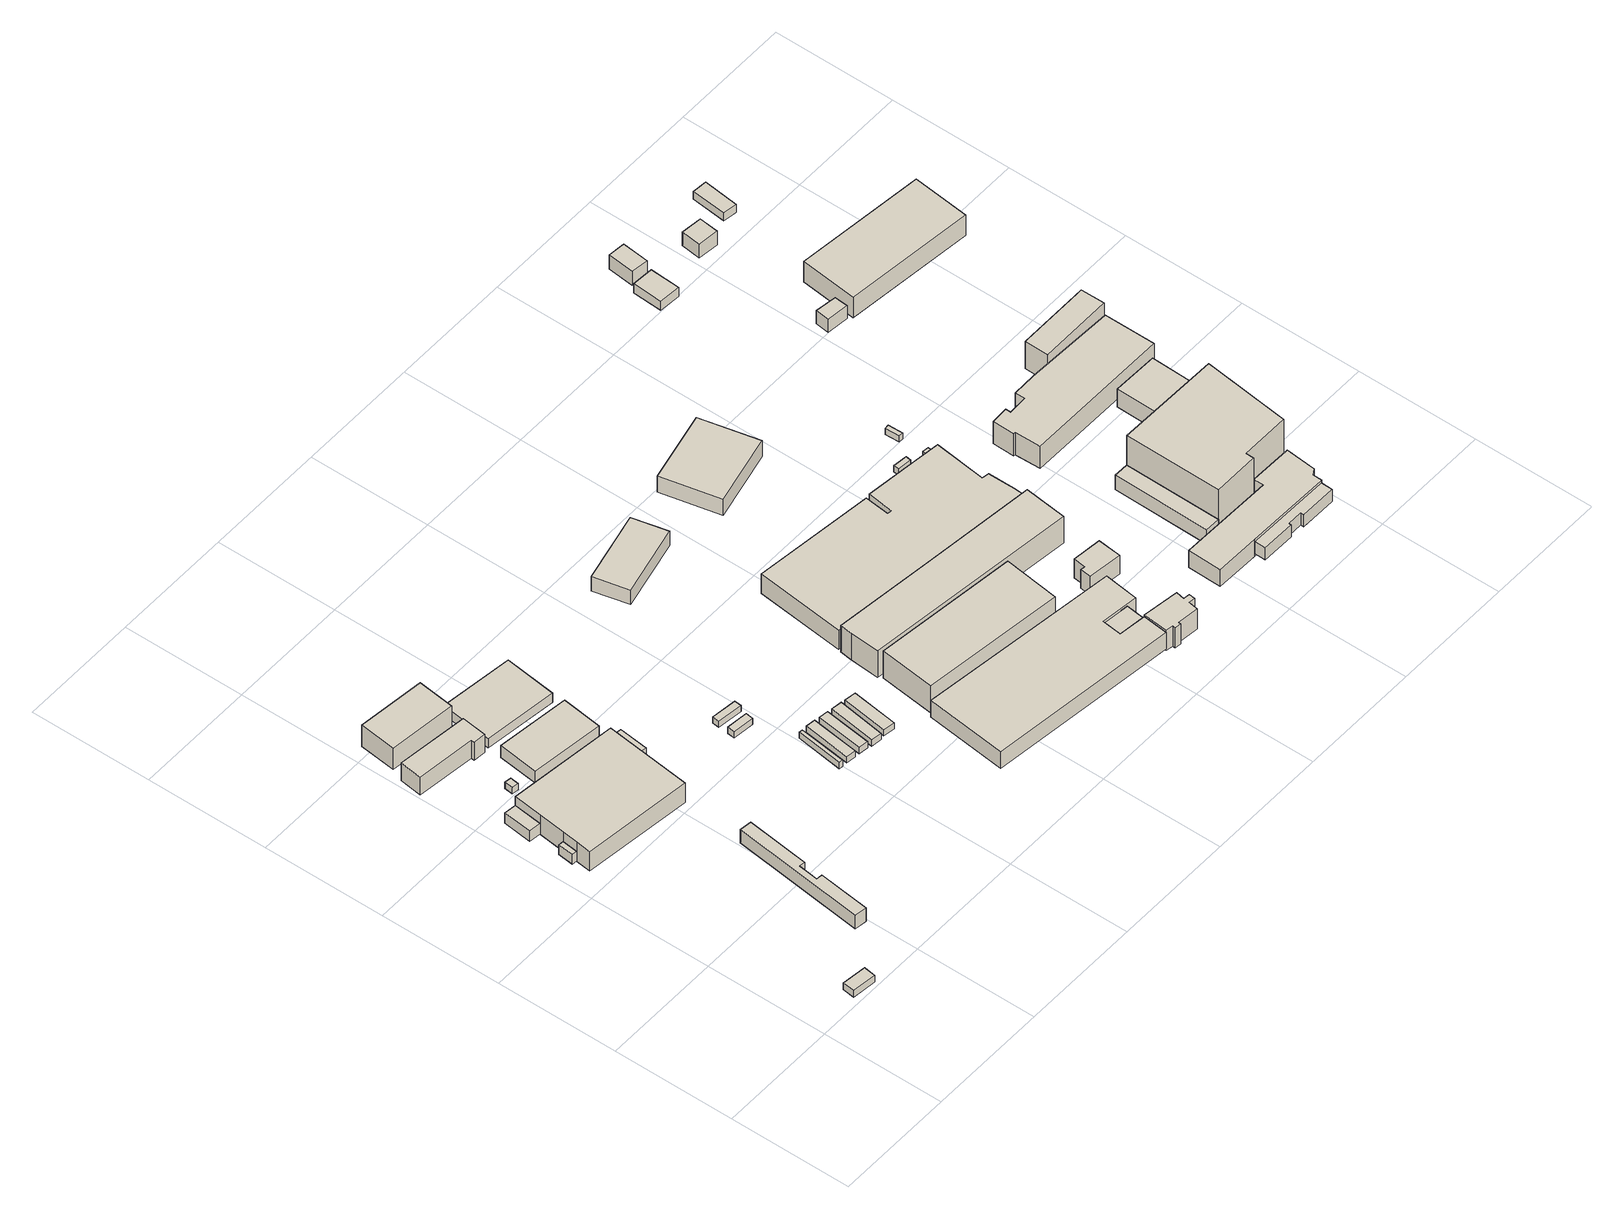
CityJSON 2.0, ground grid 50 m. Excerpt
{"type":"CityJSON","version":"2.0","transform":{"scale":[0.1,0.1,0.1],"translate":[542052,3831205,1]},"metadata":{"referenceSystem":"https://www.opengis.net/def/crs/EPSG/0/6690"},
"CityObjects":{
"building1":{"type":"Building","attributes":{"class":"3003","measuredHeight":3.3,"BuildingDetailAttribute.specifiedBuildingCoverageRate":0.6,"BuildingDetailAttribute.surveyYear":2017,"BuildingTsunamiRiskAttribute.description":"1","BuildingTsunamiRiskAttribute.rank":"2","BuildingTsunamiRiskAttribute.depth":0.62,"BuildingHighTideRiskAttribute.description":"1","BuildingHighTideRiskAttribute.rank":"3","BuildingHighTideRiskAttribute.depth":3.62,"BuildingIDAttribute.prefecture":"27","BuildingIDAttribute.city":"27125"},"geometry":[{"type":"Solid","lod":"1","boundaries":[[[[0,1,2,3]],[[2,4,5,3]],[[1,6,4,2]],[[0,7,6,1]],[[3,5,7,0]],[[4,6,7,5]]]]}]},
"building2":{"type":"Building","attributes":{"class":"3003","measuredHeight":4.8,"BuildingDetailAttribute.specifiedBuildingCoverageRate":0.6,"BuildingDetailAttribute.surveyYear":2017,"BuildingTsunamiRiskAttribute.description":"1","BuildingTsunamiRiskAttribute.rank":"2","BuildingTsunamiRiskAttribute.depth":0.53,"BuildingHighTideRiskAttribute.description":"1","BuildingHighTideRiskAttribute.rank":"3","BuildingHighTideRiskAttribute.depth":3.52,"BuildingIDAttribute.prefecture":"27","BuildingIDAttribute.city":"27125"},"geometry":[{"type":"Solid","lod":"1","boundaries":[[[[8,9,10,11]],[[10,12,13,11]],[[9,14,12,10]],[[8,15,14,9]],[[11,13,15,8]],[[12,14,15,13]]]]}]},
"building3":{"type":"Building","attributes":{"class":"3003","measuredHeight":5.1,"BuildingDetailAttribute.specifiedBuildingCoverageRate":0.6,"BuildingDetailAttribute.surveyYear":2017,"BuildingTsunamiRiskAttribute.description":"1","BuildingTsunamiRiskAttribute.rank":"1","BuildingTsunamiRiskAttribute.depth":0.38,"BuildingHighTideRiskAttribute.description":"1","BuildingHighTideRiskAttribute.rank":"3","BuildingHighTideRiskAttribute.depth":3.38,"BuildingIDAttribute.prefecture":"27","BuildingIDAttribute.city":"27125"},"geometry":[{"type":"Solid","lod":"1","boundaries":[[[[16,17,18,19]],[[18,20,21,19]],[[17,22,20,18]],[[16,23,22,17]],[[19,21,23,16]],[[20,22,23,21]]]]}]},
"building4":{"type":"Building","attributes":{"class":"3003","measuredHeight":6.6,"BuildingDetailAttribute.specifiedBuildingCoverageRate":0.6,"BuildingDetailAttribute.surveyYear":2017,"BuildingTsunamiRiskAttribute.description":"1","BuildingTsunamiRiskAttribute.rank":"2","BuildingTsunamiRiskAttribute.depth":0.81,"BuildingHighTideRiskAttribute.description":"1","BuildingHighTideRiskAttribute.rank":"3","BuildingHighTideRiskAttribute.depth":3.82,"BuildingIDAttribute.prefecture":"27","BuildingIDAttribute.city":"27125"},"geometry":[{"type":"Solid","lod":"1","boundaries":[[[[24,25,26,27,28,29,30,31]],[[30,32,33,31]],[[29,34,32,30]],[[28,35,34,29]],[[27,36,35,28]],[[26,37,36,27]],[[25,38,37,26]],[[24,39,38,25]],[[31,33,39,24]],[[32,34,35,36,37,38,39,33]]]]}]},
"building5":{"type":"Building","attributes":{"class":"3001","BuildingDetailAttribute.specifiedBuildingCoverageRate":0.6,"BuildingDetailAttribute.surveyYear":2017,"BuildingTsunamiRiskAttribute.description":"1","BuildingTsunamiRiskAttribute.rank":"1","BuildingTsunamiRiskAttribute.depth":0.29,"BuildingHighTideRiskAttribute.description":"1","BuildingHighTideRiskAttribute.rank":"3","BuildingHighTideRiskAttribute.depth":3.29,"BuildingIDAttribute.prefecture":"27","BuildingIDAttribute.city":"27125"},"geometry":[{"type":"Solid","lod":"1","boundaries":[[[[40,41,42,43]],[[42,44,45,43]],[[41,46,44,42]],[[40,47,46,41]],[[43,45,47,40]],[[44,46,47,45]]]]}]},
"building6":{"type":"Building","attributes":{"計測周辺長":79.44,"1/2500図郭":85,"区名":"住之江区","町丁目名称":"平林北１丁目","街区番号":2,"class":"3001","usage":"441","measuredHeight":8.8,"storeysAboveGround":1,"BuildingDetailAttribute.buildingRoofEdgeArea":277.94,"BuildingDetailAttribute.buildingStructureType":"610","BuildingDetailAttribute.buildingStructureOrgType":"2","BuildingDetailAttribute.detailedUsage":"1520","BuildingDetailAttribute.specifiedBuildingCoverageRate":0.6,"BuildingDetailAttribute.surveyYear":2017,"BuildingTsunamiRiskAttribute.description":"1","BuildingTsunamiRiskAttribute.rank":"1","BuildingTsunamiRiskAttribute.depth":0.14,"BuildingHighTideRiskAttribute.description":"1","BuildingHighTideRiskAttribute.rank":"3","BuildingHighTideRiskAttribute.depth":3.14,"BuildingIDAttribute.prefecture":"27","BuildingIDAttribute.city":"27125"},"geometry":[{"type":"Solid","lod":"1","boundaries":[[[[48,49,50,51,52,53]],[[52,54,55,53]],[[51,56,54,52]],[[50,57,56,51]],[[49,58,57,50]],[[48,59,58,49]],[[53,55,59,48]],[[54,56,57,58,59,55]]]]}]},
"building7":{"type":"Building","attributes":{"計測周辺長":161.13,"1/2500図郭":85,"区名":"住之江区","町丁目名称":"平林北１丁目","街区番号":2,"class":"3001","usage":"441","measuredHeight":9.5,"storeysAboveGround":1,"BuildingDetailAttribute.buildingRoofEdgeArea":1597.97,"BuildingDetailAttribute.buildingStructureType":"610","BuildingDetailAttribute.buildingStructureOrgType":"2","BuildingDetailAttribute.detailedUsage":"1520","BuildingDetailAttribute.specifiedBuildingCoverageRate":0.6,"BuildingDetailAttribute.surveyYear":2017,"BuildingTsunamiRiskAttribute.description":"1","BuildingTsunamiRiskAttribute.rank":"1","BuildingTsunamiRiskAttribute.depth":0.43,"BuildingHighTideRiskAttribute.description":"1","BuildingHighTideRiskAttribute.rank":"3","BuildingHighTideRiskAttribute.depth":3.43,"BuildingIDAttribute.prefecture":"27","BuildingIDAttribute.city":"27125"},"geometry":[{"type":"Solid","lod":"1","boundaries":[[[[60,61,62,63,64,65,66,67]],[[66,68,69,67]],[[65,70,68,66]],[[64,71,70,65]],[[63,72,71,64]],[[62,73,72,63]],[[61,74,73,62]],[[60,75,74,61]],[[67,69,75,60]],[[68,70,71,72,73,74,75,69]]]]}]},
"building8":{"type":"Building","attributes":{"計測周辺長":85.63,"1/2500図郭":85,"区名":"住之江区","町丁目名称":"平林北１丁目","街区番号":2,"class":"3001","usage":"441","measuredHeight":10.4,"storeysAboveGround":1,"BuildingDetailAttribute.buildingRoofEdgeArea":418.65,"BuildingDetailAttribute.buildingStructureType":"610","BuildingDetailAttribute.buildingStructureOrgType":"2","BuildingDetailAttribute.detailedUsage":"1520","BuildingDetailAttribute.specifiedBuildingCoverageRate":0.6,"BuildingDetailAttribute.surveyYear":2017,"BuildingTsunamiRiskAttribute.description":"1","BuildingTsunamiRiskAttribute.rank":"1","BuildingTsunamiRiskAttribute.depth":0.11,"BuildingHighTideRiskAttribute.description":"1","BuildingHighTideRiskAttribute.rank":"2","BuildingHighTideRiskAttribute.depth":2.82,"BuildingIDAttribute.prefecture":"27","BuildingIDAttribute.city":"27125"},"geometry":[{"type":"Solid","lod":"1","boundaries":[[[[76,77,78,79]],[[78,80,81,79]],[[77,82,80,78]],[[76,83,82,77]],[[79,81,83,76]],[[80,82,83,81]]]]}]},
"building9":{"type":"Building","attributes":{"計測周辺長":93.16,"1/2500図郭":85,"区名":"住之江区","町丁目名称":"平林北１丁目","街区番号":2,"class":"3001","usage":"441","measuredHeight":5.7,"storeysAboveGround":1,"BuildingDetailAttribute.buildingRoofEdgeArea":497.34,"BuildingDetailAttribute.buildingStructureType":"610","BuildingDetailAttribute.buildingStructureOrgType":"2","BuildingDetailAttribute.detailedUsage":"1520","BuildingDetailAttribute.specifiedBuildingCoverageRate":0.6,"BuildingDetailAttribute.surveyYear":2017,"BuildingTsunamiRiskAttribute.description":"1","BuildingTsunamiRiskAttribute.rank":"1","BuildingTsunamiRiskAttribute.depth":0.29,"BuildingHighTideRiskAttribute.description":"1","BuildingHighTideRiskAttribute.rank":"3","BuildingHighTideRiskAttribute.depth":3.29,"BuildingIDAttribute.prefecture":"27","BuildingIDAttribute.city":"27125"},"geometry":[{"type":"Solid","lod":"1","boundaries":[[[[84,85,86,87]],[[86,88,89,87]],[[85,90,88,86]],[[84,91,90,85]],[[87,89,91,84]],[[88,90,91,89]]]]}]},
"building10":{"type":"Building","attributes":{"class":"3003","measuredHeight":5.2,"BuildingDetailAttribute.specifiedBuildingCoverageRate":0.6,"BuildingDetailAttribute.surveyYear":2017,"BuildingTsunamiRiskAttribute.description":"1","BuildingTsunamiRiskAttribute.rank":"2","BuildingTsunamiRiskAttribute.depth":0.6,"BuildingHighTideRiskAttribute.description":"1","BuildingHighTideRiskAttribute.rank":"3","BuildingHighTideRiskAttribute.depth":3.59,"BuildingIDAttribute.prefecture":"27","BuildingIDAttribute.city":"27125"},"geometry":[{"type":"Solid","lod":"1","boundaries":[[[[67,92,93,60]],[[93,94,95,60]],[[92,96,94,93]],[[67,97,96,92]],[[60,95,97,67]],[[94,96,97,95]]]]}]},
"building11":{"type":"Building","attributes":{"計測周辺長":103.05,"1/2500図郭":85,"区名":"住之江区","町丁目名称":"平林北１丁目","街区番号":2,"class":"3001","usage":"441","measuredHeight":4.6,"storeysAboveGround":1,"BuildingDetailAttribute.buildingRoofEdgeArea":644.76,"BuildingDetailAttribute.buildingStructureType":"610","BuildingDetailAttribute.buildingStructureOrgType":"2","BuildingDetailAttribute.detailedUsage":"1520","BuildingDetailAttribute.specifiedBuildingCoverageRate":0.6,"BuildingDetailAttribute.surveyYear":2017,"BuildingTsunamiRiskAttribute.description":"1","BuildingTsunamiRiskAttribute.rank":"1","BuildingTsunamiRiskAttribute.depth":0.49,"BuildingHighTideRiskAttribute.description":"1","BuildingHighTideRiskAttribute.rank":"3","BuildingHighTideRiskAttribute.depth":3.49,"BuildingIDAttribute.prefecture":"27","BuildingIDAttribute.city":"27125"},"geometry":[{"type":"Solid","lod":"1","boundaries":[[[[98,99,100,101]],[[100,102,103,101]],[[99,104,102,100]],[[98,105,104,99]],[[101,103,105,98]],[[102,104,105,103]]]]}]},
"building12":{"type":"Building","attributes":{"class":"3001","BuildingDetailAttribute.specifiedBuildingCoverageRate":0.6,"BuildingDetailAttribute.surveyYear":2017,"BuildingTsunamiRiskAttribute.description":"1","BuildingTsunamiRiskAttribute.rank":"1","BuildingTsunamiRiskAttribute.depth":0.38,"BuildingHighTideRiskAttribute.description":"1","BuildingHighTideRiskAttribute.rank":"3","BuildingHighTideRiskAttribute.depth":3.37,"BuildingIDAttribute.prefecture":"27","BuildingIDAttribute.city":"27125"},"geometry":[{"type":"Solid","lod":"1","boundaries":[[[[106,107,108,109]],[[108,110,111,109]],[[107,112,110,108]],[[106,113,112,107]],[[109,111,113,106]],[[110,112,113,111]]]]}]},
"building13":{"type":"Building","attributes":{"class":"3003","BuildingDetailAttribute.specifiedBuildingCoverageRate":0.6,"BuildingDetailAttribute.surveyYear":2017,"BuildingTsunamiRiskAttribute.description":"1","BuildingTsunamiRiskAttribute.rank":"1","BuildingTsunamiRiskAttribute.depth":0.04,"BuildingHighTideRiskAttribute.description":"1","BuildingHighTideRiskAttribute.rank":"2","BuildingHighTideRiskAttribute.depth":2.94,"BuildingIDAttribute.prefecture":"27","BuildingIDAttribute.city":"27125"},"geometry":[{"type":"Solid","lod":"1","boundaries":[[[[114,115,116,117]],[[116,118,119,117]],[[115,120,118,116]],[[114,121,120,115]],[[117,119,121,114]],[[118,120,121,119]]]]}]},
"building14":{"type":"Building","attributes":{"class":"3001","BuildingDetailAttribute.specifiedBuildingCoverageRate":0.6,"BuildingDetailAttribute.surveyYear":2017,"BuildingTsunamiRiskAttribute.description":"1","BuildingTsunamiRiskAttribute.rank":"1","BuildingTsunamiRiskAttribute.depth":0.22,"BuildingHighTideRiskAttribute.description":"1","BuildingHighTideRiskAttribute.rank":"3","BuildingHighTideRiskAttribute.depth":3.21,"BuildingIDAttribute.prefecture":"27","BuildingIDAttribute.city":"27125"},"geometry":[{"type":"Solid","lod":"1","boundaries":[[[[122,123,124,125]],[[124,126,127,125]],[[123,128,126,124]],[[122,129,128,123]],[[125,127,129,122]],[[126,128,129,127]]]]}]},
"building15":{"type":"Building","attributes":{"class":"3003","BuildingDetailAttribute.specifiedBuildingCoverageRate":0.6,"BuildingDetailAttribute.surveyYear":2017,"BuildingHighTideRiskAttribute.description":"1","BuildingHighTideRiskAttribute.rank":"2","BuildingHighTideRiskAttribute.depth":2.47,"BuildingIDAttribute.prefecture":"27","BuildingIDAttribute.city":"27125"},"geometry":[{"type":"Solid","lod":"1","boundaries":[[[[130,131,132,133]],[[132,134,135,133]],[[131,136,134,132]],[[130,137,136,131]],[[133,135,137,130]],[[134,136,137,135]]]]}]},
"building16":{"type":"Building","attributes":{"class":"3003","BuildingDetailAttribute.specifiedBuildingCoverageRate":0.6,"BuildingDetailAttribute.surveyYear":2017,"BuildingHighTideRiskAttribute.description":"1","BuildingHighTideRiskAttribute.rank":"2","BuildingHighTideRiskAttribute.depth":2.47,"BuildingIDAttribute.prefecture":"27","BuildingIDAttribute.city":"27125"},"geometry":[{"type":"Solid","lod":"1","boundaries":[[[[138,139,140,141]],[[140,142,143,141]],[[139,144,142,140]],[[138,145,144,139]],[[141,143,145,138]],[[142,144,145,143]]]]}]},
"building17":{"type":"Building","attributes":{"class":"3003","BuildingDetailAttribute.specifiedBuildingCoverageRate":0.6,"BuildingDetailAttribute.surveyYear":2017,"BuildingHighTideRiskAttribute.description":"1","BuildingHighTideRiskAttribute.rank":"2","BuildingHighTideRiskAttribute.depth":2.42,"BuildingIDAttribute.prefecture":"27","BuildingIDAttribute.city":"27125"},"geometry":[{"type":"Solid","lod":"1","boundaries":[[[[146,147,148,149]],[[148,150,151,149]],[[147,152,150,148]],[[146,153,152,147]],[[149,151,153,146]],[[150,152,153,151]]]]}]},
"building18":{"type":"Building","attributes":{"class":"3003","BuildingDetailAttribute.specifiedBuildingCoverageRate":0.6,"BuildingDetailAttribute.surveyYear":2017,"BuildingHighTideRiskAttribute.description":"1","BuildingHighTideRiskAttribute.rank":"2","BuildingHighTideRiskAttribute.depth":2.42,"BuildingIDAttribute.prefecture":"27","BuildingIDAttribute.city":"27125"},"geometry":[{"type":"Solid","lod":"1","boundaries":[[[[154,155,156,157]],[[156,158,159,157]],[[155,160,158,156]],[[154,161,160,155]],[[157,159,161,154]],[[158,160,161,159]]]]}]},
"building19":{"type":"Building","attributes":{"計測周辺長":89.91,"1/2500図郭":85,"区名":"住之江区","町丁目名称":"平林北１丁目","街区番号":2,"class":"3003","usage":"454","measuredHeight":7,"storeysAboveGround":1,"BuildingDetailAttribute.buildingRoofEdgeArea":445.58,"BuildingDetailAttribute.buildingStructureType":"610","BuildingDetailAttribute.buildingStructureOrgType":"2","BuildingDetailAttribute.detailedUsage":"1930","BuildingDetailAttribute.specifiedBuildingCoverageRate":0.6,"BuildingDetailAttribute.surveyYear":2017,"BuildingHighTideRiskAttribute.description":"1","BuildingHighTideRiskAttribute.rank":"2","BuildingHighTideRiskAttribute.depth":2.14,"BuildingIDAttribute.prefecture":"27","BuildingIDAttribute.city":"27125"},"geometry":[{"type":"Solid","lod":"1","boundaries":[[[[162,163,164,165]],[[164,166,167,165]],[[163,168,166,164]],[[162,169,168,163]],[[165,167,169,162]],[[166,168,169,167]]]]}]},
"building20":{"type":"Building","attributes":{"計測周辺長":253.16,"1/2500図郭":85,"区名":"住之江区","町丁目名称":"平林北１丁目","街区番号":2,"class":"3001","usage":"441","measuredHeight":8.2,"storeysAboveGround":1,"BuildingDetailAttribute.buildingRoofEdgeArea":2546.5,"BuildingDetailAttribute.buildingStructureType":"610","BuildingDetailAttribute.buildingStructureOrgType":"2","BuildingDetailAttribute.detailedUsage":"1520","BuildingDetailAttribute.specifiedBuildingCoverageRate":0.6,"BuildingDetailAttribute.surveyYear":2017,"BuildingTsunamiRiskAttribute.description":"1","BuildingTsunamiRiskAttribute.rank":"1","BuildingTsunamiRiskAttribute.depth":0.19,"BuildingHighTideRiskAttribute.description":"1","BuildingHighTideRiskAttribute.rank":"2","BuildingHighTideRiskAttribute.depth":2.65,"BuildingIDAttribute.prefecture":"27","BuildingIDAttribute.city":"27125"},"geometry":[{"type":"Solid","lod":"1","boundaries":[[[[170,171,172,173,174,175,176,177]],[[176,178,179,177]],[[175,180,178,176]],[[174,181,180,175]],[[173,182,181,174]],[[172,183,182,173]],[[171,184,183,172]],[[170,185,184,171]],[[177,179,185,170]],[[178,180,181,182,183,184,185,179]]]]}]},
"building21":{"type":"Building","attributes":{"計測周辺長":163.14,"1/2500図郭":85,"区名":"住之江区","町丁目名称":"平林北１丁目","街区番号":2,"class":"3001","usage":"441","measuredHeight":13.2,"storeysAboveGround":1,"BuildingDetailAttribute.buildingRoofEdgeArea":1340.78,"BuildingDetailAttribute.buildingStructureType":"610","BuildingDetailAttribute.buildingStructureOrgType":"2","BuildingDetailAttribute.detailedUsage":"1510","BuildingDetailAttribute.specifiedBuildingCoverageRate":0.6,"BuildingDetailAttribute.surveyYear":2017,"BuildingTsunamiRiskAttribute.description":"1","BuildingTsunamiRiskAttribute.rank":"1","BuildingTsunamiRiskAttribute.depth":0.35,"BuildingHighTideRiskAttribute.description":"1","BuildingHighTideRiskAttribute.rank":"2","BuildingHighTideRiskAttribute.depth":2.73,"BuildingIDAttribute.prefecture":"27","BuildingIDAttribute.city":"27125"},"geometry":[{"type":"Solid","lod":"1","boundaries":[[[[186,187,188,189]],[[188,190,191,189]],[[187,192,190,188]],[[186,193,192,187]],[[189,191,193,186]],[[190,192,193,191]]]]}]},
"building22":{"type":"Building","attributes":{"計測周辺長":210.84,"1/2500図郭":85,"区名":"住之江区","町丁目名称":"平林北１丁目","街区番号":2,"class":"3001","usage":"441","measuredHeight":13,"storeysAboveGround":1,"BuildingDetailAttribute.buildingRoofEdgeArea":1517.81,"BuildingDetailAttribute.buildingStructureType":"610","BuildingDetailAttribute.buildingStructureOrgType":"2","BuildingDetailAttribute.detailedUsage":"1510","BuildingDetailAttribute.specifiedBuildingCoverageRate":0.6,"BuildingDetailAttribute.surveyYear":2017,"BuildingTsunamiRiskAttribute.description":"1","BuildingTsunamiRiskAttribute.rank":"1","BuildingTsunamiRiskAttribute.depth":0.21,"BuildingHighTideRiskAttribute.description":"1","BuildingHighTideRiskAttribute.rank":"2","BuildingHighTideRiskAttribute.depth":2.75,"BuildingIDAttribute.prefecture":"27","BuildingIDAttribute.city":"27125"},"geometry":[{"type":"Solid","lod":"1","boundaries":[[[[194,195,196,197,198,199]],[[198,200,201,199]],[[197,202,200,198]],[[196,203,202,197]],[[195,204,203,196]],[[194,205,204,195]],[[199,201,205,194]],[[200,202,203,204,205,201]]]]}]},
"building23":{"type":"Building","attributes":{"計測周辺長":38.82,"1/2500図郭":85,"区名":"住之江区","町丁目名称":"平林北１丁目","街区番号":2,"class":"3001","usage":"441","measuredHeight":6.5,"storeysAboveGround":1,"BuildingDetailAttribute.buildingRoofEdgeArea":91.5,"BuildingDetailAttribute.buildingStructureType":"610","BuildingDetailAttribute.buildingStructureOrgType":"2","BuildingDetailAttribute.detailedUsage":"1520","BuildingDetailAttribute.specifiedBuildingCoverageRate":0.6,"BuildingDetailAttribute.surveyYear":2017,"BuildingTsunamiRiskAttribute.description":"1","BuildingTsunamiRiskAttribute.rank":"1","BuildingTsunamiRiskAttribute.depth":0.24,"BuildingHighTideRiskAttribute.description":"1","BuildingHighTideRiskAttribute.rank":"2","BuildingHighTideRiskAttribute.depth":2.52,"BuildingIDAttribute.prefecture":"27","BuildingIDAttribute.city":"27125"},"geometry":[{"type":"Solid","lod":"1","boundaries":[[[[206,207,208,209]],[[208,210,211,209]],[[207,212,210,208]],[[206,213,212,207]],[[209,211,213,206]],[[210,212,213,211]]]]}]},
"building24":{"type":"Building","attributes":{"計測周辺長":268.73,"1/2500図郭":85,"区名":"住之江区","町丁目名称":"平林北１丁目","街区番号":2,"class":"3001","usage":"441","measuredHeight":9.6,"storeysAboveGround":1,"BuildingDetailAttribute.buildingRoofEdgeArea":3126.66,"BuildingDetailAttribute.buildingStructureType":"610","BuildingDetailAttribute.buildingStructureOrgType":"2","BuildingDetailAttribute.detailedUsage":"1510","BuildingDetailAttribute.specifiedBuildingCoverageRate":0.6,"BuildingDetailAttribute.surveyYear":2017,"BuildingTsunamiRiskAttribute.description":"1","BuildingTsunamiRiskAttribute.rank":"1","BuildingTsunamiRiskAttribute.depth":0.07,"BuildingHighTideRiskAttribute.description":"1","BuildingHighTideRiskAttribute.rank":"2","BuildingHighTideRiskAttribute.depth":2.7,"BuildingIDAttribute.prefecture":"27","BuildingIDAttribute.city":"27125"},"geometry":[{"type":"Solid","lod":"1","boundaries":[[[[214,215,216,217,218,219,220,221,222,223,224,225,226,227]],[[226,228,229,227]],[[225,230,228,226]],[[224,231,230,225]],[[223,232,231,224]],[[222,233,232,223]],[[221,234,233,222]],[[220,235,234,221]],[[219,236,235,220]],[[218,237,236,219]],[[217,238,237,218]],[[216,239,238,217]],[[215,240,239,216]],[[214,241,240,215]],[[227,229,241,214]],[[228,230,231,232,233,234,235,236,237,238,239,240,241,229]]]]}]},
"building25":{"type":"Building","attributes":{"計測周辺長":57.67,"1/2500図郭":85,"区名":"住之江区","町丁目名称":"平林北１丁目","街区番号":2,"class":"3002","usage":"401","measuredHeight":9.9,"storeysAboveGround":3,"BuildingDetailAttribute.buildingRoofEdgeArea":162.59,"BuildingDetailAttribute.buildingStructureType":"603","BuildingDetailAttribute.buildingStructureOrgType":"3","BuildingDetailAttribute.detailedUsage":"1310","BuildingDetailAttribute.specifiedBuildingCoverageRate":0.6,"BuildingDetailAttribute.surveyYear":2017,"BuildingTsunamiRiskAttribute.description":"1","BuildingTsunamiRiskAttribute.rank":"2","BuildingTsunamiRiskAttribute.depth":0.62,"BuildingHighTideRiskAttribute.description":"1","BuildingHighTideRiskAttribute.rank":"2","BuildingHighTideRiskAttribute.depth":2.95,"BuildingIDAttribute.prefecture":"27","BuildingIDAttribute.city":"27125"},"geometry":[{"type":"Solid","lod":"1","boundaries":[[[[242,243,244,245,246,247,248,249,250,251,252,253]],[[252,254,255,253]],[[251,256,254,252]],[[250,257,256,251]],[[249,258,257,250]],[[248,259,258,249]],[[247,260,259,248]],[[246,261,260,247]],[[245,262,261,246]],[[244,263,262,245]],[[243,264,263,244]],[[242,265,264,243]],[[253,255,265,242]],[[254,256,257,258,259,260,261,262,263,264,265,255]]]]}]},
"building26":{"type":"Building","attributes":{"計測周辺長":109.41,"1/2500図郭":85,"区名":"住之江区","町丁目名称":"平林北１丁目","街区番号":2,"class":"3003","usage":"454","measuredHeight":7.8,"storeysAboveGround":1,"BuildingDetailAttribute.buildingRoofEdgeArea":740.63,"BuildingDetailAttribute.buildingStructureType":"610","BuildingDetailAttribute.buildingStructureOrgType":"2","BuildingDetailAttribute.detailedUsage":"1930","BuildingDetailAttribute.specifiedBuildingCoverageRate":0.6,"BuildingDetailAttribute.surveyYear":2017,"BuildingHighTideRiskAttribute.description":"1","BuildingHighTideRiskAttribute.rank":"2","BuildingHighTideRiskAttribute.depth":2.01,"BuildingIDAttribute.prefecture":"27","BuildingIDAttribute.city":"27125"},"geometry":[{"type":"Solid","lod":"1","boundaries":[[[[266,267,268,269]],[[268,270,271,269]],[[267,272,270,268]],[[266,273,272,267]],[[269,271,273,266]],[[270,272,273,271]]]]}]},
"building27":{"type":"Building","attributes":{"計測周辺長":46.61,"1/2500図郭":85,"区名":"住之江区","町丁目名称":"平林北１丁目","街区番号":2,"class":"3001","usage":"401","measuredHeight":9.2,"storeysAboveGround":3,"BuildingDetailAttribute.buildingRoofEdgeArea":122.75,"BuildingDetailAttribute.buildingStructureType":"603","BuildingDetailAttribute.buildingStructureOrgType":"3","BuildingDetailAttribute.detailedUsage":"1310","BuildingDetailAttribute.specifiedBuildingCoverageRate":0.6,"BuildingDetailAttribute.surveyYear":2017,"BuildingTsunamiRiskAttribute.description":"1","BuildingTsunamiRiskAttribute.rank":"2","BuildingTsunamiRiskAttribute.depth":0.65,"BuildingHighTideRiskAttribute.description":"1","BuildingHighTideRiskAttribute.rank":"2","BuildingHighTideRiskAttribute.depth":2.91,"BuildingIDAttribute.prefecture":"27","BuildingIDAttribute.city":"27125"},"geometry":[{"type":"Solid","lod":"1","boundaries":[[[[274,275,276,277,278,279]],[[278,280,281,279]],[[277,282,280,278]],[[276,283,282,277]],[[275,284,283,276]],[[274,285,284,275]],[[279,281,285,274]],[[280,282,283,284,285,281]]]]}]},
"building28":{"type":"Building","attributes":{"class":"3001","BuildingDetailAttribute.specifiedBuildingCoverageRate":0.6,"BuildingDetailAttribute.surveyYear":2017,"BuildingHighTideRiskAttribute.description":"1","BuildingHighTideRiskAttribute.rank":"2","BuildingHighTideRiskAttribute.depth":1.81,"BuildingIDAttribute.prefecture":"27","BuildingIDAttribute.city":"27125"},"geometry":[{"type":"Solid","lod":"1","boundaries":[[[[286,287,288,289]],[[288,290,291,289]],[[287,292,290,288]],[[286,293,292,287]],[[289,291,293,286]],[[290,292,293,291]]]]}]},
"building29":{"type":"Building","attributes":{"class":"3001","BuildingDetailAttribute.specifiedBuildingCoverageRate":0.6,"BuildingDetailAttribute.surveyYear":2017,"BuildingHighTideRiskAttribute.description":"1","BuildingHighTideRiskAttribute.rank":"2","BuildingHighTideRiskAttribute.depth":1.81,"BuildingIDAttribute.prefecture":"27","BuildingIDAttribute.city":"27125"},"geometry":[{"type":"Solid","lod":"1","boundaries":[[[[294,295,296,297]],[[296,298,299,297]],[[295,300,298,296]],[[294,301,300,295]],[[297,299,301,294]],[[298,300,301,299]]]]}]},
"building30":{"type":"Building","attributes":{"class":"3001","BuildingDetailAttribute.specifiedBuildingCoverageRate":0.6,"BuildingDetailAttribute.surveyYear":2017,"BuildingTsunamiRiskAttribute.description":"1","BuildingTsunamiRiskAttribute.rank":"1","BuildingTsunamiRiskAttribute.depth":0.06,"BuildingHighTideRiskAttribute.description":"1","BuildingHighTideRiskAttribute.rank":"2","BuildingHighTideRiskAttribute.depth":2.06,"BuildingIDAttribute.prefecture":"27","BuildingIDAttribute.city":"27125"},"geometry":[{"type":"Solid","lod":"1","boundaries":[[[[302,303,304,305]],[[304,306,307,305]],[[303,308,306,304]],[[302,309,308,303]],[[305,307,309,302]],[[306,308,309,307]]]]}]},
"building31":{"type":"Building","attributes":{"class":"3001","BuildingDetailAttribute.specifiedBuildingCoverageRate":0.6,"BuildingDetailAttribute.surveyYear":2017,"BuildingTsunamiRiskAttribute.description":"1","BuildingTsunamiRiskAttribute.rank":"1","BuildingTsunamiRiskAttribute.depth":0.06,"BuildingHighTideRiskAttribute.description":"1","BuildingHighTideRiskAttribute.rank":"2","BuildingHighTideRiskAttribute.depth":2.06,"BuildingIDAttribute.prefecture":"27","BuildingIDAttribute.city":"27125"},"geometry":[{"type":"Solid","lod":"1","boundaries":[[[[310,311,312,313]],[[312,314,315,313]],[[311,316,314,312]],[[310,317,316,311]],[[313,315,317,310]],[[314,316,317,315]]]]}]},
"building32":{"type":"Building","attributes":{"class":"3001","BuildingDetailAttribute.specifiedBuildingCoverageRate":0.6,"BuildingDetailAttribute.surveyYear":2017,"BuildingHighTideRiskAttribute.description":"1","BuildingHighTideRiskAttribute.rank":"2","BuildingHighTideRiskAttribute.depth":2.19,"BuildingIDAttribute.prefecture":"27","BuildingIDAttribute.city":"27125"},"geometry":[{"type":"Solid","lod":"1","boundaries":[[[[318,319,320,321]],[[320,322,323,321]],[[319,324,322,320]],[[318,325,324,319]],[[321,323,325,318]],[[322,324,325,323]]]]}]},
"building33":{"type":"Building","attributes":{"計測周辺長":173.45,"1/2500図郭":85,"区名":"住之江区","町丁目名称":"平林北１丁目","街区番号":1,"class":"3003","usage":"431","measuredHeight":7,"storeysAboveGround":3,"BuildingDetailAttribute.buildingRoofEdgeArea":1787.04,"BuildingDetailAttribute.buildingStructureType":"603","BuildingDetailAttribute.buildingStructureOrgType":"3","BuildingDetailAttribute.detailedUsage":"1720","BuildingDetailAttribute.specifiedBuildingCoverageRate":0.6,"BuildingDetailAttribute.surveyYear":2017,"BuildingTsunamiRiskAttribute.description":"1","BuildingTsunamiRiskAttribute.rank":"2","BuildingTsunamiRiskAttribute.depth":1.24,"BuildingHighTideRiskAttribute.description":"1","BuildingHighTideRiskAttribute.rank":"3","BuildingHighTideRiskAttribute.depth":3.56,"BuildingIDAttribute.prefecture":"27","BuildingIDAttribute.city":"27125"},"geometry":[{"type":"Solid","lod":"1","boundaries":[[[[326,327,328,329]],[[328,330,331,329]],[[327,332,330,328]],[[326,333,332,327]],[[329,331,333,326]],[[330,332,333,331]]]]}]},
"building34":{"type":"Building","attributes":{"計測周辺長":155,"1/2500図郭":85,"区名":"住之江区","町丁目名称":"平林北１丁目","街区番号":1,"class":"3001","usage":"401","measuredHeight":8.2,"storeysAboveGround":2,"BuildingDetailAttribute.buildingRoofEdgeArea":993.28,"BuildingDetailAttribute.buildingStructureType":"610","BuildingDetailAttribute.buildingStructureOrgType":"2","BuildingDetailAttribute.detailedUsage":"1310","BuildingDetailAttribute.specifiedBuildingCoverageRate":0.6,"BuildingDetailAttribute.surveyYear":2017,"BuildingTsunamiRiskAttribute.description":"1","BuildingTsunamiRiskAttribute.rank":"2","BuildingTsunamiRiskAttribute.depth":0.9,"BuildingHighTideRiskAttribute.description":"1","BuildingHighTideRiskAttribute.rank":"3","BuildingHighTideRiskAttribute.depth":3,"BuildingIDAttribute.prefecture":"27","BuildingIDAttribute.city":"27125"},"geometry":[{"type":"Solid","lod":"1","boundaries":[[[[334,335,336,337,338,339,340,341,342,343]],[[342,344,345,343]],[[341,346,344,342]],[[340,347,346,341]],[[339,348,347,340]],[[338,349,348,339]],[[337,350,349,338]],[[336,351,350,337]],[[335,352,351,336]],[[334,353,352,335]],[[343,345,353,334]],[[344,346,347,348,349,350,351,352,353,345]]]]}]},
"building35":{"type":"Building","attributes":{"計測周辺長":155,"1/2500図郭":85,"区名":"住之江区","町丁目名称":"平林北１丁目","街区番号":1,"class":"3003","usage":"401","measuredHeight":5.9,"storeysAboveGround":2,"BuildingDetailAttribute.buildingRoofEdgeArea":993.28,"BuildingDetailAttribute.buildingStructureType":"610","BuildingDetailAttribute.buildingStructureOrgType":"2","BuildingDetailAttribute.detailedUsage":"1310","BuildingDetailAttribute.specifiedBuildingCoverageRate":0.6,"BuildingDetailAttribute.surveyYear":2017,"BuildingTsunamiRiskAttribute.description":"1","BuildingTsunamiRiskAttribute.rank":"1","BuildingTsunamiRiskAttribute.depth":0.33,"BuildingHighTideRiskAttribute.description":"1","BuildingHighTideRiskAttribute.rank":"2","BuildingHighTideRiskAttribute.depth":2.38,"BuildingIDAttribute.prefecture":"27","BuildingIDAttribute.city":"27125"},"geometry":[{"type":"Solid","lod":"1","boundaries":[[[[354,355,356,357,358,359,360,361]],[[360,362,363,361]],[[359,364,362,360]],[[358,365,364,359]],[[357,366,365,358]],[[356,367,366,357]],[[355,368,367,356]],[[354,369,368,355]],[[361,363,369,354]],[[362,364,365,366,367,368,369,363]]]]}]},
"building36":{"type":"Building","attributes":{"計測周辺長":173.45,"1/2500図郭":85,"区名":"住之江区","町丁目名称":"平林北１丁目","街区番号":1,"class":"3001","usage":"431","measuredHeight":21.1,"storeysAboveGround":3,"BuildingDetailAttribute.buildingRoofEdgeArea":1787.04,"BuildingDetailAttribute.buildingStructureType":"603","BuildingDetailAttribute.buildingStructureOrgType":"3","BuildingDetailAttribute.detailedUsage":"1720","BuildingDetailAttribute.specifiedBuildingCoverageRate":0.6,"BuildingDetailAttribute.surveyYear":2017,"BuildingTsunamiRiskAttribute.description":"1","BuildingTsunamiRiskAttribute.rank":"2","BuildingTsunamiRiskAttribute.depth":1.06,"BuildingHighTideRiskAttribute.description":"1","BuildingHighTideRiskAttribute.rank":"3","BuildingHighTideRiskAttribute.depth":3.7,"BuildingIDAttribute.prefecture":"27","BuildingIDAttribute.city":"27125"},"geometry":[{"type":"Solid","lod":"1","boundaries":[[[[370,371,372,373,374,375]],[[374,376,377,375]],[[373,378,376,374]],[[372,379,378,373]],[[371,380,379,372]],[[370,381,380,371]],[[375,377,381,370]],[[376,378,379,380,381,377]]]]}]},
"building37":{"type":"Building","attributes":{"計測周辺長":42.11,"1/2500図郭":85,"区名":"住之江区","町丁目名称":"平林北１丁目","街区番号":2,"class":"3001","usage":"454","measuredHeight":4.6,"storeysAboveGround":1,"BuildingDetailAttribute.buildingRoofEdgeArea":107.75,"BuildingDetailAttribute.buildingStructureType":"610","BuildingDetailAttribute.buildingStructureOrgType":"2","BuildingDetailAttribute.detailedUsage":"1930","BuildingDetailAttribute.specifiedBuildingCoverageRate":0.6,"BuildingDetailAttribute.surveyYear":2017,"BuildingHighTideRiskAttribute.description":"1","BuildingHighTideRiskAttribute.rank":"2","BuildingHighTideRiskAttribute.depth":2.12,"BuildingIDAttribute.prefecture":"27","BuildingIDAttribute.city":"27125"},"geometry":[{"type":"Solid","lod":"1","boundaries":[[[[382,383,384,385]],[[384,386,387,385]],[[383,388,386,384]],[[382,389,388,383]],[[385,387,389,382]],[[386,388,389,387]]]]}]},
"building38":{"type":"Building","attributes":{"計測周辺長":170.07,"1/2500図郭":85,"区名":"住之江区","町丁目名称":"平林北１丁目","街区番号":1,"class":"3001","usage":"441","measuredHeight":10.9,"storeysAboveGround":1,"BuildingDetailAttribute.buildingRoofEdgeArea":1286.84,"BuildingDetailAttribute.buildingStructureType":"610","BuildingDetailAttribute.buildingStructureOrgType":"2","BuildingDetailAttribute.detailedUsage":"1510","BuildingDetailAttribute.specifiedBuildingCoverageRate":0.6,"BuildingDetailAttribute.surveyYear":2017,"BuildingTsunamiRiskAttribute.description":"1","BuildingTsunamiRiskAttribute.rank":"1","BuildingTsunamiRiskAttribute.depth":0.1,"BuildingHighTideRiskAttribute.description":"1","BuildingHighTideRiskAttribute.rank":"2","BuildingHighTideRiskAttribute.depth":2.39,"BuildingIDAttribute.prefecture":"27","BuildingIDAttribute.city":"27125"},"geometry":[{"type":"Solid","lod":"1","boundaries":[[[[390,391,392,393,394,395,396,397,398,399,400]],[[399,401,402,400]],[[398,403,401,399]],[[397,404,403,398]],[[396,405,404,397]],[[395,406,405,396]],[[394,407,406,395]],[[393,408,407,394]],[[392,409,408,393]],[[391,410,409,392]],[[390,411,410,391]],[[400,402,411,390]],[[401,403,404,405,406,407,408,409,410,411,402]]]]}]},
"building39":{"type":"Building","attributes":{"計測周辺長":36,"1/2500図郭":85,"区名":"住之江区","町丁目名称":"平林北１丁目","街区番号":2,"class":"3001","usage":"454","measuredHeight":7,"storeysAboveGround":2,"BuildingDetailAttribute.buildingRoofEdgeArea":77.22,"BuildingDetailAttribute.buildingStructureType":"610","BuildingDetailAttribute.buildingStructureOrgType":"2","BuildingDetailAttribute.detailedUsage":"1930","BuildingDetailAttribute.specifiedBuildingCoverageRate":0.6,"BuildingDetailAttribute.surveyYear":2017,"BuildingTsunamiRiskAttribute.description":"1","BuildingTsunamiRiskAttribute.rank":"2","BuildingTsunamiRiskAttribute.depth":0.69,"BuildingHighTideRiskAttribute.description":"1","BuildingHighTideRiskAttribute.rank":"2","BuildingHighTideRiskAttribute.depth":2,"BuildingIDAttribute.prefecture":"27","BuildingIDAttribute.city":"27125"},"geometry":[{"type":"Solid","lod":"1","boundaries":[[[[412,413,414,415]],[[414,416,417,415]],[[413,418,416,414]],[[412,419,418,413]],[[415,417,419,412]],[[416,418,419,417]]]]}]},
"building40":{"type":"Building","attributes":{"計測周辺長":29.22,"1/2500図郭":85,"区名":"住之江区","町丁目名称":"平林北１丁目","街区番号":1,"class":"3001","usage":"441","measuredHeight":6.4,"storeysAboveGround":2,"BuildingDetailAttribute.buildingRoofEdgeArea":50.62,"BuildingDetailAttribute.buildingStructureType":"603","BuildingDetailAttribute.buildingStructureOrgType":"3","BuildingDetailAttribute.detailedUsage":"1510","BuildingDetailAttribute.specifiedBuildingCoverageRate":0.6,"BuildingDetailAttribute.surveyYear":2017,"BuildingTsunamiRiskAttribute.description":"1","BuildingTsunamiRiskAttribute.rank":"1","BuildingTsunamiRiskAttribute.depth":0.02,"BuildingHighTideRiskAttribute.description":"1","BuildingHighTideRiskAttribute.rank":"2","BuildingHighTideRiskAttribute.depth":2.19,"BuildingIDAttribute.prefecture":"27","BuildingIDAttribute.city":"27125"},"geometry":[{"type":"Solid","lod":"1","boundaries":[[[[420,421,422,423]],[[422,424,425,423]],[[421,426,424,422]],[[420,427,426,421]],[[423,425,427,420]],[[424,426,427,425]]]]}]},
"building41":{"type":"Building","attributes":{"計測周辺長":78.21,"1/2500図郭":85,"区名":"住之江区","町丁目名称":"平林北１丁目","街区番号":1,"class":"3001","usage":"431","measuredHeight":8.7,"storeysAboveGround":1,"BuildingDetailAttribute.buildingRoofEdgeArea":381.14,"BuildingDetailAttribute.buildingStructureType":"610","BuildingDetailAttribute.buildingStructureOrgType":"2","BuildingDetailAttribute.detailedUsage":"1720","BuildingDetailAttribute.specifiedBuildingCoverageRate":0.6,"BuildingDetailAttribute.surveyYear":2017,"BuildingTsunamiRiskAttribute.description":"1","BuildingTsunamiRiskAttribute.rank":"2","BuildingTsunamiRiskAttribute.depth":0.92,"BuildingHighTideRiskAttribute.description":"1","BuildingHighTideRiskAttribute.rank":"2","BuildingHighTideRiskAttribute.depth":2.59,"BuildingIDAttribute.prefecture":"27","BuildingIDAttribute.city":"27125"},"geometry":[{"type":"Solid","lod":"1","boundaries":[[[[428,429,430,431]],[[430,432,433,431]],[[429,434,432,430]],[[428,435,434,429]],[[431,433,435,428]],[[432,434,435,433]]]]}]},
"building42":{"type":"Building","attributes":{"計測周辺長":80.26,"1/2500図郭":85,"区名":"住之江区","町丁目名称":"平林北１丁目","街区番号":1,"class":"3002","usage":"441","measuredHeight":13.3,"storeysAboveGround":4,"BuildingDetailAttribute.buildingRoofEdgeArea":296.19,"BuildingDetailAttribute.buildingStructureType":"610","BuildingDetailAttribute.buildingStructureOrgType":"2","BuildingDetailAttribute.detailedUsage":"1510","BuildingDetailAttribute.specifiedBuildingCoverageRate":0.6,"BuildingDetailAttribute.surveyYear":2017,"BuildingTsunamiRiskAttribute.description":"1","BuildingTsunamiRiskAttribute.rank":"1","BuildingTsunamiRiskAttribute.depth":0.38,"BuildingHighTideRiskAttribute.description":"1","BuildingHighTideRiskAttribute.rank":"2","BuildingHighTideRiskAttribute.depth":2.04,"BuildingIDAttribute.prefecture":"27","BuildingIDAttribute.city":"27125"},"geometry":[{"type":"Solid","lod":"1","boundaries":[[[[436,437,438,439]],[[438,440,441,439]],[[437,442,440,438]],[[436,443,442,437]],[[439,441,443,436]],[[440,442,443,441]]]]}]},
"building43":{"type":"Building","attributes":{"計測周辺長":33.24,"1/2500図郭":85,"区名":"住之江区","町丁目名称":"平林北１丁目","街区番号":1,"class":"3001","usage":"431","measuredHeight":6.7,"storeysAboveGround":1,"BuildingDetailAttribute.buildingRoofEdgeArea":69,"BuildingDetailAttribute.buildingStructureType":"603","BuildingDetailAttribute.buildingStructureOrgType":"3","BuildingDetailAttribute.detailedUsage":"1710","BuildingDetailAttribute.specifiedBuildingCoverageRate":0.6,"BuildingDetailAttribute.surveyYear":2017,"BuildingHighTideRiskAttribute.description":"1","BuildingHighTideRiskAttribute.rank":"2","BuildingHighTideRiskAttribute.depth":2.64,"BuildingIDAttribute.prefecture":"27","BuildingIDAttribute.city":"27125"},"geometry":[{"type":"Solid","lod":"1","boundaries":[[[[444,445,446,447]],[[446,448,449,447]],[[445,450,448,446]],[[444,451,450,445]],[[447,449,451,444]],[[448,450,451,449]]]]}]},
"building44":{"type":"Building","attributes":{"計測周辺長":154,"1/2500図郭":85,"区名":"住之江区","町丁目名称":"平林北１丁目","街区番号":1,"class":"3001","usage":"441","measuredHeight":10,"storeysAboveGround":1,"BuildingDetailAttribute.buildingRoofEdgeArea":1256.95,"BuildingDetailAttribute.buildingStructureType":"610","BuildingDetailAttribute.buildingStructureOrgType":"2","BuildingDetailAttribute.detailedUsage":"1510","BuildingDetailAttribute.specifiedBuildingCoverageRate":0.6,"BuildingDetailAttribute.surveyYear":2017,"BuildingTsunamiRiskAttribute.description":"1","BuildingTsunamiRiskAttribute.rank":"1","BuildingTsunamiRiskAttribute.depth":0.01,"BuildingHighTideRiskAttribute.description":"1","BuildingHighTideRiskAttribute.rank":"2","BuildingHighTideRiskAttribute.depth":2.18,"BuildingIDAttribute.prefecture":"27","BuildingIDAttribute.city":"27125"},"geometry":[{"type":"Solid","lod":"1","boundaries":[[[[452,453,454,455]],[[454,456,457,455]],[[453,458,456,454]],[[452,459,458,453]],[[455,457,459,452]],[[456,458,459,457]]]]}]},
"building45":{"type":"Building","attributes":{"区名":"住之江区","町丁目名称":"平林北１丁目","街区番号":1,"class":"3001","usage":"401","measuredHeight":3.8,"storeysAboveGround":1,"BuildingDetailAttribute.buildingRoofEdgeArea":84.76,"BuildingDetailAttribute.buildingStructureType":"610","BuildingDetailAttribute.buildingStructureOrgType":"2","BuildingDetailAttribute.detailedUsage":"1310","BuildingDetailAttribute.specifiedBuildingCoverageRate":0.6,"BuildingDetailAttribute.surveyYear":2017,"BuildingHighTideRiskAttribute.description":"1","BuildingHighTideRiskAttribute.rank":"2","BuildingHighTideRiskAttribute.depth":1.78,"BuildingIDAttribute.prefecture":"27","BuildingIDAttribute.city":"27125"},"geometry":[{"type":"Solid","lod":"1","boundaries":[[[[460,461,462,463]],[[462,464,465,463]],[[461,466,464,462]],[[460,467,466,461]],[[463,465,467,460]],[[464,466,467,465]]]]}]}
},
"vertices":[
[182,20,25],[188,69,25],[287,57,25],[281,8,25],[287,57,58],[281,8,58],[188,69,58],[182,20,58],
[92,1137,25],[72,1139,25],[79,1203,25],[100,1201,25],[79,1203,72],[100,1201,72],[72,1139,72],[92,1137,72],
[113,1310,25],[64,1316,25],[78,1434,25],[127,1428,25],[78,1434,76],[127,1428,76],[64,1316,76],[113,1310,76],
[432,212,24],[501,760,24],[549,754,24],[517,496,24],[493,499,24],[483,419,24],[508,416,24],[482,206,24],[508,416,90],[482,206,90],[483,419,90],[493,499,90],[517,496,90],[549,754,90],[501,760,90],[432,212,90],
[199,1499,25],[204,1534,25],[231,1530,25],[226,1495,25],[231,1530,55],[226,1495,55],[204,1534,55],[199,1499,55],
[240,1695,25],[241,1707,25],[2,1736,25],[14,1828,25],[304,1792,25],[291,1689,25],[304,1792,113],[291,1689,113],[14,1828,113],[2,1736,113],[241,1707,113],[240,1695,113],
[559,1255,24],[531,1020,24],[84,1074,24],[92,1137,24],[100,1201,24],[113,1310,24],[127,1428,24],[573,1375,24],[127,1428,119],[573,1375,119],[113,1310,119],[100,1201,119],[92,1137,119],[84,1074,119],[531,1020,119],[559,1255,119],
[37,1880,25],[55,2030,25],[330,1998,25],[312,1848,25],[330,1998,129],[312,1848,129],[55,2030,129],[37,1880,129],
[287,1470,24],[307,1635,24],[605,1598,24],[584,1433,24],[605,1598,81],[584,1433,81],[307,1635,81],[287,1470,81],
[621,1369,24],[607,1249,24],[607,1249,76],[559,1255,76],[621,1369,76],[573,1375,76],
[314,1694,24],[341,1906,24],[640,1868,24],[613,1656,24],[640,1868,69],[613,1656,69],[341,1906,69],[314,1694,69],
[863,1076,26],[867,1107,26],[955,1098,26],[951,1067,26],[955,1098,56],[951,1067,56],[867,1107,56],[863,1076,56],
[975,714,23],[1001,907,23],[1016,905,23],[991,712,23],[1016,905,53],[991,712,53],[1001,907,53],[975,714,53],
[871,1148,24],[874,1177,24],[977,1164,24],[974,1135,24],[977,1164,54],[974,1135,54],[874,1177,54],[871,1148,54],
[1010,709,26],[1035,904,26],[1074,899,26],[1049,704,26],[1074,899,56],[1049,704,56],[1035,904,56],[1010,709,56],
[1067,702,28],[1092,894,28],[1131,889,28],[1106,697,28],[1131,889,58],[1106,697,58],[1092,894,58],[1067,702,58],
[1120,691,28],[1149,886,28],[1193,879,28],[1164,685,28],[1193,879,58],[1164,685,58],[1149,886,58],[1120,691,58],
[1182,688,28],[1208,876,28],[1255,870,28],[1230,681,28],[1255,870,58],[1230,681,58],[1208,876,58],[1182,688,58],
[1090,1871,30],[1385,1939,30],[1418,1795,30],[1123,1728,30],[1418,1795,100],[1123,1728,100],[1385,1939,100],[1090,1871,100],
[1991,319,19],[2103,305,19],[2092,203,19],[1316,293,19],[1355,625,19],[2171,521,19],[2153,381,19],[2000,399,19],[2153,381,101],[2000,399,101],[2171,521,101],[1355,625,101],[1316,293,101],[2092,203,101],[2103,305,101],[1991,319,101],
[1365,633,26],[1391,858,26],[1976,789,26],[1946,561,26],[1976,789,158],[1946,561,158],[1391,858,158],[1365,633,158],
[2284,952,13],[2264,779,13],[1390,881,13],[1399,1001,13],[1406,1051,13],[1807,1005,13],[1406,1051,143],[1807,1005,143],[1399,1001,143],[1390,881,143],[2264,779,143],[2284,952,143],
[2103,305,26],[1991,319,26],[2000,399,26],[2113,385,26],[2000,399,91],[2113,385,91],[1991,319,91],[2103,305,91],
[2281,1334,17],[2255,1122,17],[2283,1117,17],[2284,1009,17],[2282,964,17],[1877,1005,17],[1406,1061,17],[1447,1426,17],[1940,1368,17],[1929,1268,17],[1946,1266,17],[1960,1371,17],[2139,1351,17],[2197,1344,17],[2139,1351,112],[2197,1344,112],[1960,1371,112],[1946,1266,112],[1929,1268,112],[1940,1368,112],[1447,1426,112],[1406,1061,112],[1877,1005,112],[2282,964,112],[2284,1009,112],[2283,1117,112],[2255,1122,112],[2281,1334,112],
[2103,305,11],[2251,284,11],[2244,249,11],[2271,245,11],[2267,220,11],[2242,222,11],[2235,182,11],[2147,193,11],[2147,183,11],[2120,186,11],[2122,198,11],[2092,203,11],[2122,198,110],[2092,203,110],[2120,186,110],[2147,183,110],[2147,193,110],[2235,182,110],[2242,222,110],[2267,220,110],[2271,245,110],[2244,249,110],[2251,284,110],[2103,305,110],
[1582,1980,32],[1876,2046,32],[1930,1806,32],[1636,1740,32],[1930,1806,110],[1636,1740,110],[1876,2046,110],[1582,1980,110],
[2133,561,11],[2138,606,11],[2155,603,11],[2162,653,11],[2280,640,11],[2271,544,11],[2280,640,103],[2271,544,103],[2162,653,103],[2155,603,103],[2138,606,103],[2133,561,103],
[2142,1380,29],[2200,1373,29],[2197,1344,29],[2139,1351,29],[2197,1344,59],[2139,1351,59],[2200,1373,59],[2142,1380,59],
[2149,1396,31],[2151,1418,31],[2209,1412,31],[2206,1390,31],[2209,1412,61],[2206,1390,61],[2151,1418,61],[2149,1396,61],
[2209,1343,28],[2211,1358,28],[2254,1353,28],[2252,1338,28],[2254,1353,58],[2252,1338,58],[2211,1358,58],[2209,1343,58],
[2259,1338,27],[2265,1386,27],[2291,1383,27],[2285,1335,27],[2291,1383,57],[2285,1335,57],[2265,1386,57],[2259,1338,57],
[2271,1551,26],[2289,1552,26],[2291,1492,26],[2273,1492,26],[2291,1492,56],[2273,1492,56],[2289,1552,56],[2271,1551,56],
[2558,399,14],[2563,796,14],[2623,795,14],[2619,398,14],[2623,795,85],[2619,398,85],[2563,796,85],[2558,399,85],
[2436,244,11],[2439,383,11],[2831,375,11],[2832,416,11],[3007,412,11],[2996,288,11],[2972,273,11],[2971,235,11],[2967,235,11],[2616,241,11],[2967,235,93],[2616,241,93],[2971,235,93],[2972,273,93],[2996,288,93],[3007,412,93],[2832,416,93],[2831,375,93],[2439,383,93],[2436,244,93],
[2967,235,25],[2966,186,25],[2815,189,25],[2815,201,25],[2753,202,25],[2753,192,25],[2616,194,25],[2616,241,25],[2616,194,84],[2616,241,84],[2753,192,84],[2753,202,84],[2815,201,84],[2815,189,84],[2966,186,84],[2967,235,84],
[2623,795,17],[3054,787,17],[3010,429,17],[2809,431,17],[2808,397,17],[2619,398,17],[2808,397,229],[2619,398,229],[2809,431,229],[3010,429,229],[3054,787,229],[2623,795,229],
[2247,2494,27],[2253,2616,27],[2340,2610,27],[2334,2487,27],[2340,2610,72],[2334,2487,72],[2253,2616,72],[2247,2494,72],
[2473,1046,26],[2470,1151,26],[2462,1151,26],[2464,1241,26],[2534,1244,26],[2534,1222,26],[2612,1225,26],[2611,1265,26],[2716,1266,26],[3081,1252,26],[3081,1042,26],[3081,1252,135],[3081,1042,135],[2716,1266,135],[2611,1265,135],[2612,1225,135],[2534,1222,135],[2534,1244,135],[2464,1241,135],[2462,1151,135],[2470,1151,135],[2473,1046,135],
[2283,2647,18],[2294,2754,18],[2364,2747,18],[2353,2637,18],[2364,2747,87],[2353,2637,87],[2294,2754,87],[2283,2647,87],
[2517,1992,27],[2524,2049,27],[2611,2037,27],[2607,1982,27],[2611,2037,91],[2607,1982,91],[2524,2049,91],[2517,1992,91],
[2854,817,23],[2858,1023,23],[3043,1019,23],[3038,813,23],[3043,1019,111],[3038,813,111],[2858,1023,111],[2854,817,111],
[2799,1275,27],[2800,1372,27],[3103,1373,27],[3104,1275,27],[3103,1373,160],[3104,1275,160],[2800,1372,160],[2799,1275,160],
[2528,2554,9],[2538,2634,9],[2623,2625,9],[2614,2545,9],[2623,2625,76],[2614,2545,76],[2538,2634,76],[2528,2554,76],
[2621,1968,29],[2647,2201,29],[3179,2142,29],[3153,1909,29],[3179,2142,129],[3153,1909,129],[2647,2201,129],[2621,1968,129],
[2697,2583,32],[2711,2725,32],[2771,2720,32],[2754,2575,32],[2771,2720,70],[2754,2575,70],[2711,2725,70],[2697,2583,70]
]}
